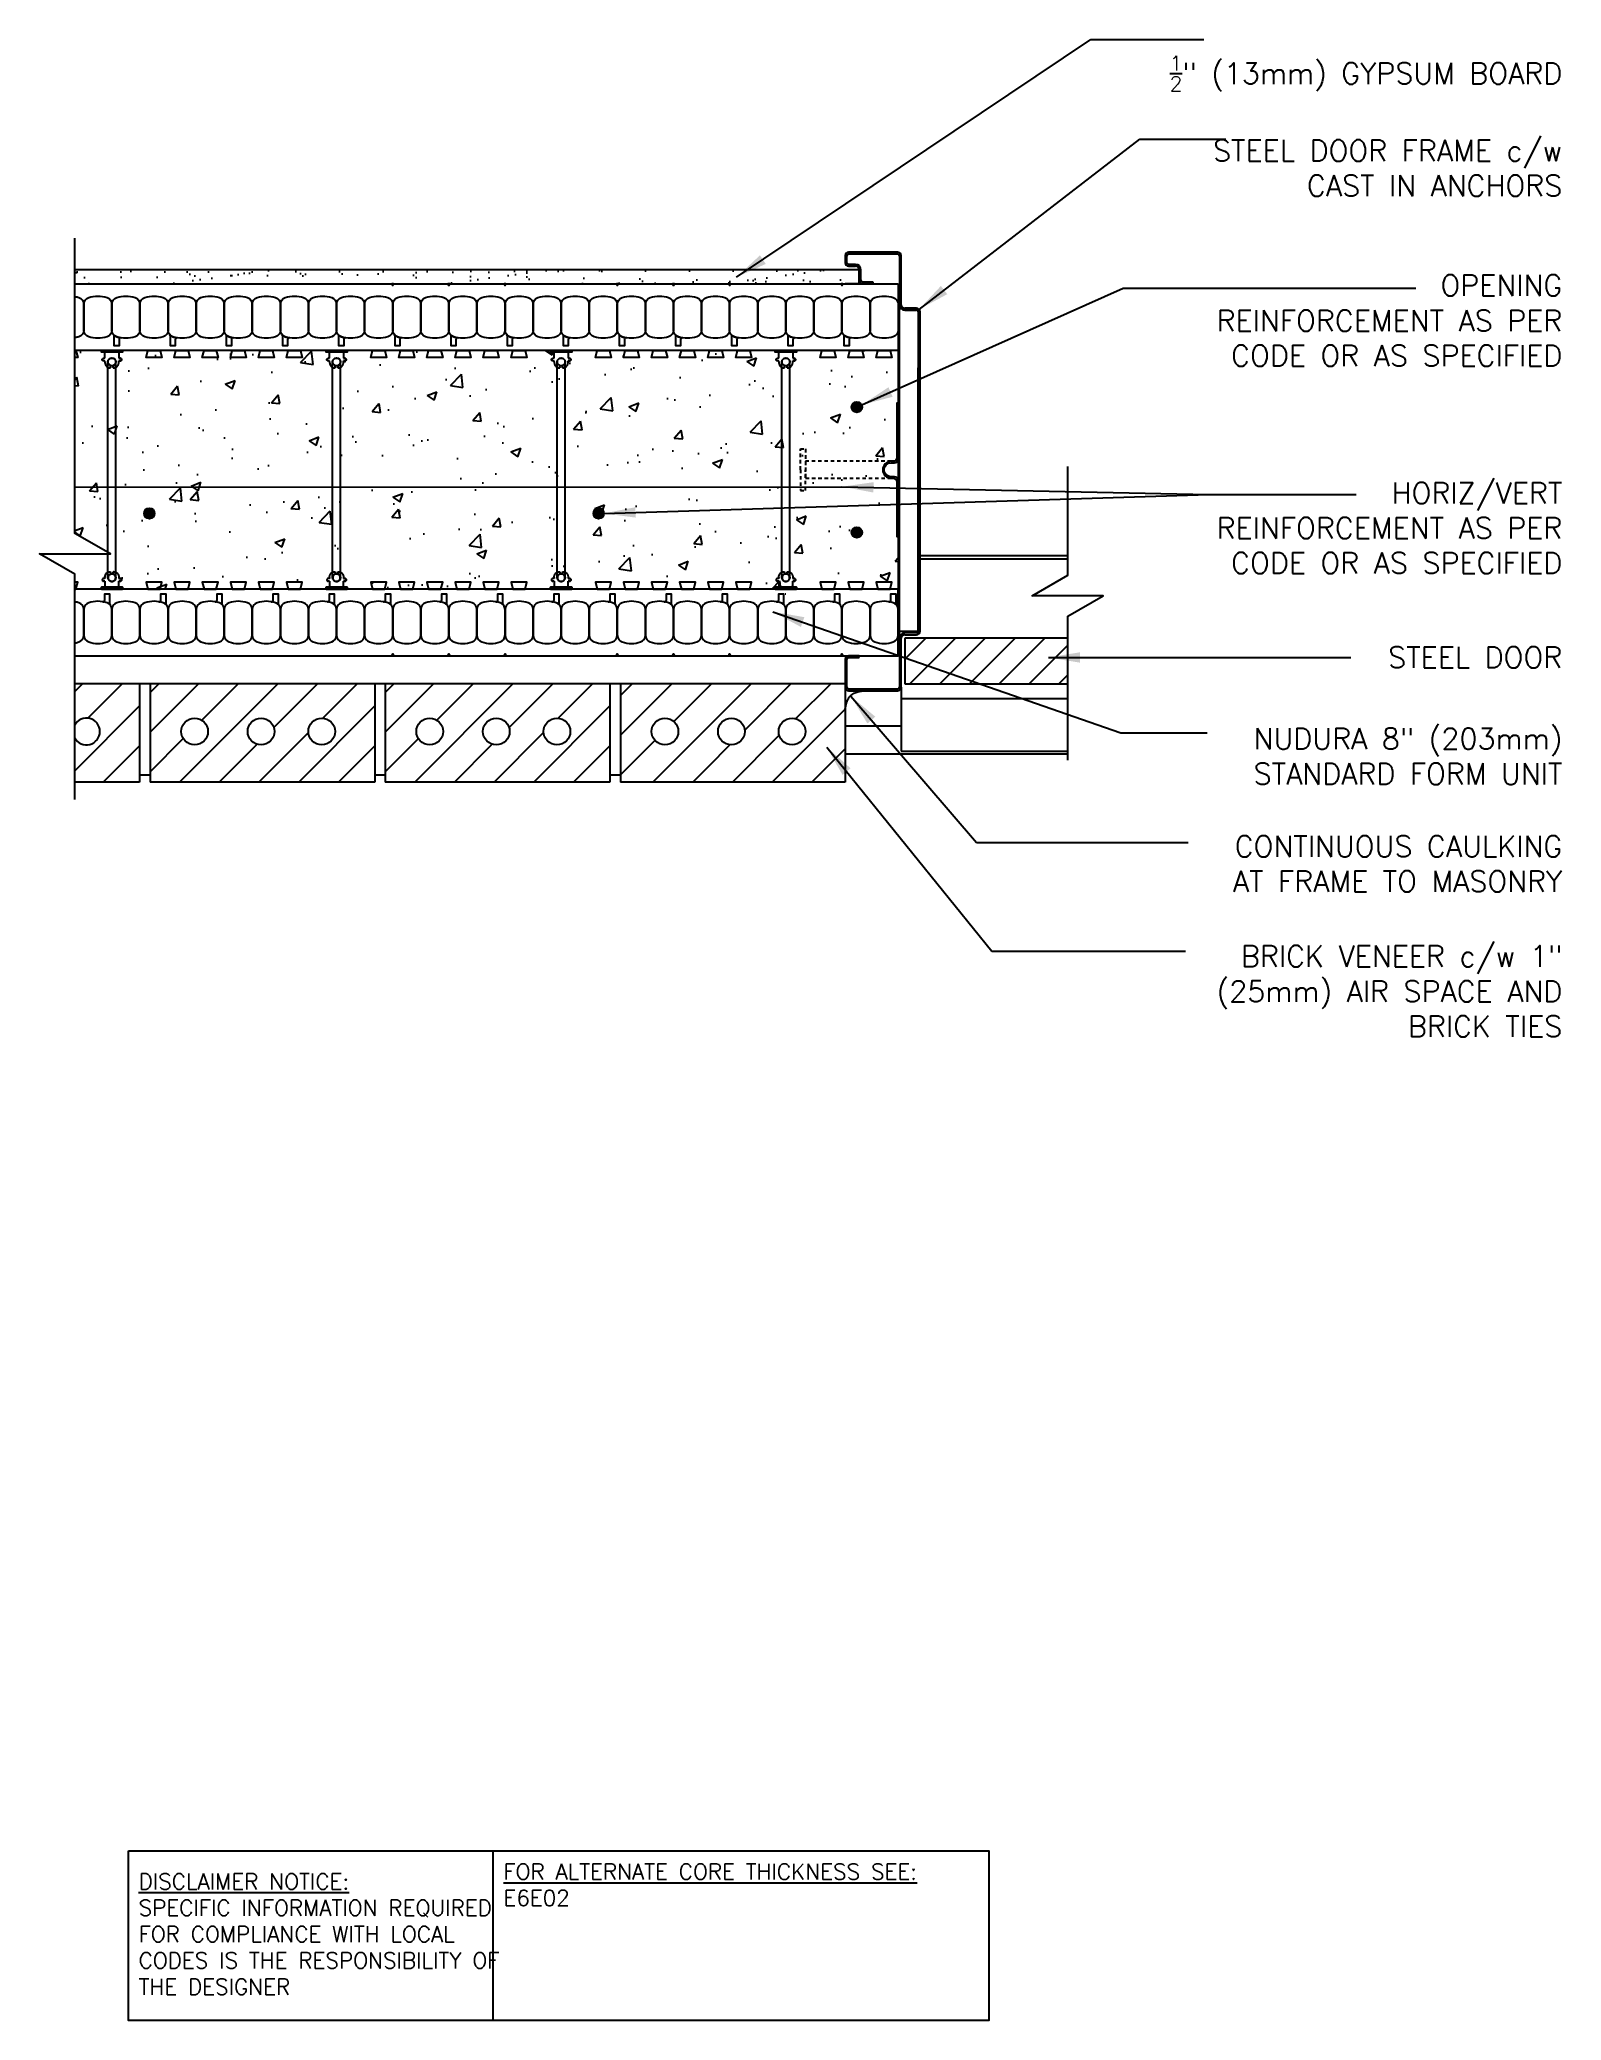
# Model space of a CAD drawing. Header units: inches. Extents: x 3155.9 to 3210.1, y 428 to 498.5.
import ezdxf

# ---------------------------------------------------------------- set-up
doc = ezdxf.new("R2010")
doc.units = ezdxf.units.IN
doc.header["$LTSCALE"] = 0.5
doc.header["$MEASUREMENT"] = 0
doc.linetypes.add('HIDDEN', pattern=[0.375, 0.25, -0.125])
doc.layers.get('0').update_dxf_attribs({"linetype": 'CONTINUOUS'})
for name, color, linetype in [('HATCH', 12, 'CONTINUOUS'), ('LINE18', 9, 'CONTINUOUS'), ('line25', 2, 'CONTINUOUS'), ('LINE50', 5, 'CONTINUOUS'), ('LINE65', 3, 'CONTINUOUS'), ('LINE9', 9, 'CONTINUOUS'), ('TEXT', 4, 'CONTINUOUS')]:
    doc.layers.add(name, color=color, linetype=linetype)
doc.styles.add('DIM', font='romans.shx', dxfattribs={"width": 0.7})
doc.styles.add('ROMANS', font='romans')
doc.styles.get("Standard").update_dxf_attribs({"font": 'romans.shx'})
doc.dimstyles.new('ext_12', dxfattribs={"dimscale": 12, "dimtxt": 0.09375, "dimasz": 0.09375, "dimexe": 0.09375, "dimexo": 0.0625, "dimgap": 0.0625, "dimtad": 1, "dimdec": 1, "dimzin": 3, "dimdsep": 46, "dimlunit": 4, "dimtxsty": 'DIM', "dimcen": 0.09, "dimdle": 0.09375, "dimclrt": 4, "dimadec": 0, "dimazin": 0, "dimtfac": 1, "dimtdec": 1, "dimtmove": 2, "dimatfit": 3, "dimfxl": 0, "dimfrac": 2, "dimtolj": 1, "dimtzin": 0, "dimarcsym": 0})

# ---------------------------------------------------------------- blocks, each defined once
blk = doc.blocks.new('Connector')
blk.add_point((0.271, 0))
at = {"layer": 'LINE9'}
for p, q in [((0, 0.375), (0, -0.375)), ((0.062, -0.375), (0.062, 0.375)), ((0.281, 0.25), (0.062, 0.25))]:
    blk.add_line(p, q, dxfattribs=at)
for points, weights in [([(0.007, 0.375), (0.004, 0.375), (0, 0.375)], [1, 0.972587069138, 0.950305488115]), ([(0.327, 0.343), (0.308, 0.343), (0.281, 0.317), (0.281, 0.297)], [1, 0.85355339, 0.85355339, 1]), ([(0.328, 0.343), (0.327, 0.343), (0.327, 0.343)], [1, 0.70710678, 1]), ([(0.375, 0.297), (0.375, 0.317), (0.348, 0.343), (0.329, 0.343)], [1, 0.85355339, 0.85355339, 1]), ([(0.406, 0.25), (0.546, 0.25), (0.619, 0.131)], [0.958404415409, 0.794674173519, 0.864651571113]), ([(0.619, 0.052), (0.612, 0.049), (0.604, 0.049)], [0.83615024178, 0.892081430621, 1]), ([(0, -0.375), (0.004, -0.375), (0.007, -0.375)], [0.950305488115, 0.972587069138, 1]), ([(0.281, -0.297), (0.281, -0.317), (0.308, -0.343), (0.327, -0.343)], [1, 0.85355339, 0.85355339, 1]), ([(0.327, -0.343), (0.281, -0.343), (0.281, -0.297)], [1, 0.70710678, 1]), ([(0.329, -0.343), (0.348, -0.343), (0.375, -0.317), (0.375, -0.297)], [1, 0.85355339, 0.85355339, 1]), ([(0.375, -0.297), (0.375, -0.343), (0.329, -0.343)], [1, 0.70710678, 1]), ([(0.619, -0.131), (0.546, -0.25), (0.406, -0.25)], [0.864651574428, 0.794674169686, 0.958404415195]), ([(0.604, -0.049), (0.612, -0.049), (0.619, -0.052)], [1, 0.89208144177, 0.836150253337])]:
    blk.add_rational_spline(points, weights, degree=2, dxfattribs=at)
for points, degree in [([(0, 0.375), (0.002, 0.375), (0.005, 0.375), (0.007, 0.375)], 3), ([(0.007, 0.375), (0.021, 0.375), (0.051, 0.375), (0.062, 0.375), (0.062, 0.375)], 3), ([(0.281, 0.25), (0.281, 0.297)], 1), ([(0.327, 0.343), (0.327, 0.343), (0.328, 0.343), (0.328, 0.343)], 3), ([(0.328, 0.343), (0.329, 0.343), (0.329, 0.343), (0.329, 0.343)], 3), ([(0.375, 0.25), (0.375, 0.297)], 1), ([(0.406, 0.25), (0.375, 0.25)], 1), ([(0.406, 0.25), (0.406, 0.25)], 1), ([(0.406, 0.25), (0.406, 0.25)], 1), ([(0.406, 0.25), (0.406, 0.25)], 1), ([(0.406, 0.25), (0.406, 0.25)], 1), ([(0.406, 0.25), (0.406, 0.25)], 1), ([(0.406, 0.25), (0.406, 0.25)], 1), ([(0.406, 0.25), (0.406, 0.25)], 1), ([(0.406, 0.25), (0.406, 0.25)], 1), ([(0.406, 0.25), (0.406, 0.25)], 1), ([(0.406, 0.25), (0.406, 0.25)], 1), ([(0.406, 0.25), (0.406, 0.25)], 1), ([(0.406, 0.25), (0.406, 0.25)], 1), ([(0.406, 0.25), (0.406, 0.25)], 1), ([(0.406, 0.25), (0.406, 0.25)], 1), ([(0.406, 0.25), (0.406, 0.25)], 1), ([(0.406, 0.25), (0.406, 0.25)], 1), ([(0.406, 0.25), (0.406, 0.25)], 1), ([(0.406, 0.25), (0.406, 0.25)], 1), ([(0.406, 0.25), (0.406, 0.25)], 1), ([(0.406, 0.25), (0.406, 0.25)], 1), ([(0.406, 0.25), (0.406, 0.25)], 1), ([(0.406, 0.25), (0.406, 0.25)], 1), ([(0.406, 0.25), (0.406, 0.25)], 1), ([(0.406, 0.25), (0.406, 0.25)], 1), ([(0.604, 0.049), (0.532, 0.049)], 1), ([(0.532, 0.049), (0.532, 0.049)], 1), ([(0.532, 0.049), (0.532, 0.049)], 1), ([(0.532, 0.049), (0.532, 0.049)], 1), ([(0.532, 0.049), (0.532, 0.049)], 1), ([(0.532, 0.049), (0.532, 0.049)], 1), ([(0.532, 0.049), (0.532, 0.049)], 1), ([(0.532, 0.049), (0.532, 0.049)], 1), ([(0.532, 0.049), (0.532, 0.049)], 1), ([(0.532, 0.049), (0.532, 0.049)], 1), ([(0.532, 0.049), (0.532, 0.049)], 1), ([(0.604, 0.049), (0.609, 0.049), (0.614, 0.05), (0.619, 0.052)], 3), ([(0.604, 0.049), (0.604, 0.049)], 1), ([(0.604, 0.049), (0.604, 0.049)], 1), ([(0.604, 0.049), (0.604, 0.049)], 1), ([(0.604, 0.049), (0.604, 0.049)], 1), ([(0.619, 0.131), (0.619, 0.052)], 1), ([(0.619, 0.131), (0.619, 0.131)], 1), ([(0.619, 0.131), (0.619, 0.131)], 1), ([(0.619, 0.131), (0.619, 0.131)], 1), ([(0.619, 0.131), (0.619, 0.131)], 1), ([(0.007, -0.375), (0.005, -0.375), (0.002, -0.375), (0, -0.375)], 3), ([(0.062, -0.375), (0.062, -0.375), (0.051, -0.375), (0.021, -0.375), (0.007, -0.375)], 3), ([(0.062, -0.25), (0.281, -0.25)], 1), ([(0.281, -0.297), (0.281, -0.25)], 1), ([(0.281, -0.25), (0.281, -0.297)], 1), ([(0.328, -0.343), (0.328, -0.343), (0.327, -0.343), (0.327, -0.343)], 3), ([(0.329, -0.343), (0.329, -0.343), (0.329, -0.343), (0.328, -0.343)], 3), ([(0.375, -0.25), (0.375, -0.297)], 1), ([(0.375, -0.297), (0.375, -0.25)], 1), ([(0.406, -0.25), (0.375, -0.25)], 1), ([(0.406, -0.25), (0.406, -0.25)], 1), ([(0.406, -0.25), (0.406, -0.25)], 1), ([(0.406, -0.25), (0.406, -0.25)], 1), ([(0.406, -0.25), (0.406, -0.25)], 1), ([(0.406, -0.25), (0.406, -0.25)], 1), ([(0.406, -0.25), (0.406, -0.25)], 1), ([(0.406, -0.25), (0.406, -0.25)], 1), ([(0.406, -0.25), (0.406, -0.25)], 1), ([(0.406, -0.25), (0.406, -0.25)], 1), ([(0.406, -0.25), (0.406, -0.25)], 1), ([(0.406, -0.25), (0.406, -0.25)], 1), ([(0.532, -0.049), (0.604, -0.049)], 1), ([(0.604, -0.049), (0.58, -0.049), (0.556, -0.049), (0.532, -0.049)], 3), ([(0.532, -0.049), (0.532, -0.049)], 1), ([(0.532, -0.049), (0.532, -0.049)], 1), ([(0.532, -0.049), (0.532, -0.049)], 1), ([(0.532, -0.049), (0.532, -0.049)], 1), ([(0.619, -0.052), (0.614, -0.05), (0.609, -0.049), (0.604, -0.049)], 3), ([(0.604, -0.049), (0.604, -0.049)], 1), ([(0.604, -0.049), (0.604, -0.049)], 1), ([(0.604, -0.049), (0.604, -0.049)], 1), ([(0.604, -0.049), (0.604, -0.049)], 1), ([(0.604, -0.049), (0.604, -0.049)], 1), ([(0.604, -0.049), (0.604, -0.049)], 1), ([(0.604, -0.049), (0.604, -0.049)], 1), ([(0.604, -0.049), (0.604, -0.049)], 1), ([(0.619, -0.052), (0.619, -0.131)], 1), ([(0.619, -0.131), (0.619, -0.131)], 1), ([(0.619, -0.131), (0.619, -0.131)], 1), ([(0.619, -0.131), (0.619, -0.131)], 1), ([(0.619, -0.131), (0.619, -0.131)], 1)]:
    blk.add_open_spline(points, degree=degree, dxfattribs=at)
for points, weights, knots in [([(0.062, 0.375), (0.062, 0.375), (0.046, 0.375), (0.03, 0.375), (0.007, 0.375)], [0.868718858569, 0.861102746415, 1, 0.861102734288, 0.868718859898], [0, 0, 0, 0.5, 0.5, 1, 1, 1]), ([(0.532, 0.049), (0.472, 0.203), (0.333, 0.113), (0.157, 0), (0.333, -0.113), (0.472, -0.203), (0.532, -0.049)], [0.899508922286, 0.599718215298, 1, 0.54226024, 1, 0.599718224335, 0.899508908749], [0, 0, 0, 0.318112, 0.318112, 0.681888, 0.681888, 1, 1, 1]), ([(0.007, -0.375), (0.03, -0.375), (0.046, -0.375), (0.062, -0.375), (0.062, -0.375)], [0.868718859319, 0.861102739573, 1, 0.861102742958, 0.868718858948], [0, 0, 0, 0.5, 0.5, 1, 1, 1])]:
    blk.add_rational_spline(points, weights, degree=2, knots=knots, dxfattribs=at)

msp = doc.modelspace()

# ---------------------------------------------------------------- hatches: boundary and pattern name
at = {"layer": 'HATCH'}
h = msp.add_hatch(dxfattribs=at)
h.set_pattern_fill('AR-SAND', color=256, scale=0.5, style=0)
h.set_pattern_definition([(37.5, (280.3536, 30.39024), (-0.03149668, 0.96341188), [0, -0.76, 0, -0.85, 0, -0.8125]), (7.5, (280.3536, 30.3902), (0.88488835, 1.41107303), [0, -0.41, 0, -0.685, 0, -0.2625]), (327.5, (279.7386, 30.39024), (1.55707093, 0.00282953), [0, -0.25, 0, -0.9, 0, -1.175]), (317.5, (279.7386, 30.3902), (1.5030633, 0.4388378), [0, -0.125, 0, -0.59, 0, -0.675])])
h.paths.add_polyline_path([(3173.832, 490.327), (3168.147, 490.327), (3168.147, 489.827), (3173.832, 489.827)])
h.paths.add_polyline_path([(3184.543, 490.327), (3173.832, 490.327), (3173.832, 489.827), (3184.543, 489.827)])
h.paths.add_polyline_path([(3157.109, 490.327), (3157.109, 489.827), (3168.147, 489.827), (3168.147, 490.327)])
h = msp.add_hatch(dxfattribs=at)
h.set_pattern_fill('AR-CONC', color=256, scale=0.5, style=0)
h.set_pattern_definition([(50, (44.0692, -25.905), (3.586301, -0.3137607), [0.375, -4.125]), (355, (44.0692, -25.905), (-0.6937567, 3.7609607), [0.3, -3.3]), (100.4514, (44.368, -25.931), (2.892547, 3.4471977), [0.318701, -3.5057106]), (46.1842, (44.0692, -24.905), (5.336205, -0.827595), [0.5625, -6.1875]), (96.6356, (44.514, -24.974), (4.6733135, 4.870589), [0.478051, -5.258565]), (351.1842, (44.069, -24.905), (4.67331, 4.870593), [0.45, -4.95]), (21, (44.5692, -25.155), (2.9845353, -2.0130945), [0.375, -4.125]), (326, (44.5692, -25.155), (1.2165767, 3.6257502), [0.3, -3.3]), (71.4514, (44.818, -25.3227), (4.201113, 1.6126525), [0.318701, -3.5057106]), (37.5, (44.0692, -25.905), (0.0607993, 1.66446927), [0, -3.26, 0, -3.35, 0, -3.3125]), (7.5, (44.0692, -25.905), (1.3153477, 1.9720586), [0, -1.91, 0, -3.185, 0, -1.2625]), (327.5, (42.9542, -25.905), (2.6691122, -0.11277436), [0, -1.25, 0, -3.9, 0, -5.175]), (317.5, (42.4542, -25.905), (2.9159308, 0.5005249), [0, -1.625, 0, -2.59, 0, -3.675])])
h.paths.add_polyline_path([(3186.431, 487.452), (3157.118, 487.452), (3157.118, 478.952), (3186.431, 478.952)])
at = {"layer": 'LINE65'}
for points in [[(3184.777, 485.434, 1), (3185.152, 485.434, 1)], [(3159.953, 481.647, 1), (3159.578, 481.647, 1)], [(3175.953, 481.647, 1), (3175.578, 481.647, 1)], [(3185.152, 480.969, 1), (3184.777, 480.969, 1)]]:
    msp.add_hatch(color=256, dxfattribs=at).paths.add_polyline_path(points)

# ---------------------------------------------------------------- linework, layer by layer
at = {"layer": 'HATCH'}
for p, q in [((3187.212, 480.152), (3192.47, 480.152)), ((3187.212, 480.027), (3192.47, 480.027)), ((3186.668, 476.455), (3187.415, 477.202)), ((3186.851, 475.577), (3188.476, 477.202)), ((3187.911, 475.577), (3189.536, 477.202)), ((3188.972, 475.577), (3190.597, 477.202)), ((3190.033, 475.577), (3191.658, 477.202)), ((3191.093, 475.577), (3192.47, 476.953)), ((3157.109, 475.306), (3157.379, 475.577)), ((3157.57, 474.353), (3158.794, 475.577)), ((3159.793, 475.272), (3160.098, 475.577)), ((3159.793, 473.858), (3161.512, 475.577)), ((3160.84, 472.077), (3164.34, 475.577)), ((3161.63, 474.281), (3162.926, 475.577)), ((3164.199, 474.021), (3165.754, 475.577)), ((3165.945, 474.353), (3167.169, 475.577)), ((3168.168, 475.272), (3168.473, 475.577)), ((3168.168, 473.858), (3169.887, 475.577)), ((3169.215, 472.077), (3172.715, 475.577)), ((3170.005, 474.281), (3171.301, 475.577)), ((3172.574, 474.021), (3174.129, 475.577)), ((3174.32, 474.353), (3175.544, 475.577)), ((3176.543, 475.162), (3176.958, 475.577)), ((3176.543, 473.748), (3178.372, 475.577)), ((3178.443, 474.233), (3179.786, 475.577)), ((3179.943, 474.319), (3181.201, 475.577)), ((3180.968, 473.93), (3182.615, 475.577)), ((3182.788, 474.336), (3184.029, 475.577)), ((3192.154, 475.577), (3192.47, 475.892)), ((3186.543, 475.452), (3186.543, 473.177)), ((3186.543, 475.052), (3192.47, 475.052)), ((3157.109, 472.478), (3159.418, 474.787)), ((3165.083, 472.077), (3167.793, 474.787)), ((3173.458, 472.077), (3176.168, 474.787)), ((3177.701, 472.077), (3179.943, 474.319)), ((3181.943, 472.077), (3184.543, 474.677)), ((3159.793, 472.444), (3160.972, 473.623)), ((3163.669, 472.077), (3165.429, 473.837)), ((3168.168, 472.444), (3169.347, 473.623)), ((3172.044, 472.077), (3173.804, 473.837)), ((3176.543, 472.333), (3177.77, 473.56)), ((3180.529, 472.077), (3182.197, 473.744)), ((3184.543, 474.077), (3186.543, 474.077)), ((3158.122, 472.077), (3159.418, 473.373)), ((3162.254, 472.077), (3163.601, 473.423)), ((3166.497, 472.077), (3167.793, 473.373)), ((3170.629, 472.077), (3171.976, 473.423)), ((3174.872, 472.077), (3176.168, 473.373)), ((3179.674, 472.635), (3180.443, 473.404)), ((3183.357, 472.077), (3184.543, 473.262)), ((3184.543, 473.077), (3192.47, 473.077)), ((3186.543, 473.177), (3192.47, 473.177)), ((3179.115, 472.077), (3179.674, 472.635))]:
    msp.add_line(p, q, dxfattribs=at)
msp.add_spline([(3184.543, 474.677), (3184.69, 475.095), (3184.928, 475.271), (3185.187, 475.327)], degree=3, dxfattribs=at)
at = {"layer": 'LINE18'}
for points in [[(3157.109, 471.452), (3157.109, 479.479), (3155.857, 480.202), (3158.379, 480.202), (3157.109, 480.935), (3157.109, 491.456)], [(3192.479, 472.859), (3192.479, 477.988), (3193.731, 478.711), (3191.209, 478.711), (3192.479, 479.445), (3192.479, 483.322)]]:
    msp.add_lwpolyline(points, dxfattribs=at)
at = {"layer": 'line25'}
for p, q in [((3186.431, 487.452), (3157.118, 487.452)), ((3186.431, 478.952), (3157.118, 478.952)), ((3182.41, 478.783), (3182.431, 478.783)), ((3192.47, 477.202), (3186.668, 477.202)), ((3186.668, 477.202), (3186.668, 475.577)), ((3159.418, 475.577), (3159.418, 472.077)), ((3159.793, 475.577), (3159.793, 472.077)), ((3159.793, 475.577), (3159.793, 472.077)), ((3167.793, 475.577), (3167.793, 472.077)), ((3168.168, 475.577), (3168.168, 472.077)), ((3168.168, 475.577), (3168.168, 472.077)), ((3176.168, 475.577), (3176.168, 472.077)), ((3176.543, 475.577), (3176.543, 472.077)), ((3176.543, 475.577), (3176.543, 472.077)), ((3184.543, 475.577), (3184.543, 472.077)), ((3186.668, 475.577), (3192.47, 475.577)), ((3159.418, 472.077), (3157.109, 472.077)), ((3159.793, 472.327), (3159.418, 472.327)), ((3167.793, 472.077), (3159.793, 472.077)), ((3168.168, 472.327), (3167.793, 472.327)), ((3176.168, 472.077), (3168.168, 472.077)), ((3176.543, 472.327), (3176.168, 472.327)), ((3184.543, 472.077), (3176.543, 472.077))]:
    msp.add_line(p, q, dxfattribs=at)
for points in [[(3157.118, 487.452), (3157.15, 487.452), (3157.212, 487.202), (3157.118, 487.202)], [(3157.118, 478.952), (3157.15, 478.952), (3157.212, 479.202), (3157.118, 479.202)]]:
    msp.add_lwpolyline(points, dxfattribs=at)
for points in [[(3160.15, 487.452), (3160.212, 487.202), (3159.65, 487.202), (3159.712, 487.452)], [(3161.15, 487.452), (3161.212, 487.202), (3160.65, 487.202), (3160.712, 487.452)], [(3162.15, 487.452), (3162.212, 487.202), (3161.65, 487.202), (3161.712, 487.452)], [(3163.15, 487.452), (3163.212, 487.202), (3162.65, 487.202), (3162.712, 487.452)], [(3164.15, 487.452), (3164.212, 487.202), (3163.65, 487.202), (3163.712, 487.452)], [(3165.15, 487.452), (3165.212, 487.202), (3164.65, 487.202), (3164.712, 487.452)], [(3168.15, 487.452), (3168.212, 487.202), (3167.65, 487.202), (3167.712, 487.452)], [(3169.15, 487.452), (3169.212, 487.202), (3168.65, 487.202), (3168.712, 487.452)], [(3170.15, 487.452), (3170.212, 487.202), (3169.65, 487.202), (3169.712, 487.452)], [(3171.15, 487.452), (3171.212, 487.202), (3170.65, 487.202), (3170.712, 487.452)], [(3172.15, 487.452), (3172.212, 487.202), (3171.65, 487.202), (3171.712, 487.452)], [(3173.15, 487.452), (3173.212, 487.202), (3172.65, 487.202), (3172.712, 487.452)], [(3176.15, 487.452), (3176.212, 487.202), (3175.65, 487.202), (3175.712, 487.452)], [(3177.15, 487.452), (3177.212, 487.202), (3176.65, 487.202), (3176.712, 487.452)], [(3178.15, 487.452), (3178.212, 487.202), (3177.65, 487.202), (3177.712, 487.452)], [(3179.15, 487.452), (3179.212, 487.202), (3178.65, 487.202), (3178.712, 487.452)], [(3180.15, 487.452), (3180.212, 487.202), (3179.65, 487.202), (3179.712, 487.452)], [(3181.15, 487.452), (3181.212, 487.202), (3180.65, 487.202), (3180.712, 487.452)], [(3184.15, 487.452), (3184.212, 487.202), (3183.65, 487.202), (3183.712, 487.452)], [(3185.15, 487.452), (3185.212, 487.202), (3184.65, 487.202), (3184.712, 487.452)], [(3186.15, 487.452), (3186.212, 487.202), (3185.65, 487.202), (3185.712, 487.452)], [(3160.15, 478.952), (3160.212, 479.202), (3159.65, 479.202), (3159.712, 478.952)], [(3161.15, 478.952), (3161.212, 479.202), (3160.65, 479.202), (3160.712, 478.952)], [(3162.15, 478.952), (3162.212, 479.202), (3161.65, 479.202), (3161.712, 478.952)], [(3163.15, 478.952), (3163.212, 479.202), (3162.65, 479.202), (3162.712, 478.952)], [(3164.15, 478.952), (3164.212, 479.202), (3163.65, 479.202), (3163.712, 478.952)], [(3165.15, 478.952), (3165.212, 479.202), (3164.65, 479.202), (3164.712, 478.952)], [(3168.15, 478.952), (3168.212, 479.202), (3167.65, 479.202), (3167.712, 478.952)], [(3169.15, 478.952), (3169.212, 479.202), (3168.65, 479.202), (3168.712, 478.952)], [(3170.15, 478.952), (3170.212, 479.202), (3169.65, 479.202), (3169.712, 478.952)], [(3171.15, 478.952), (3171.212, 479.202), (3170.65, 479.202), (3170.712, 478.952)], [(3172.15, 478.952), (3172.212, 479.202), (3171.65, 479.202), (3171.712, 478.952)], [(3173.15, 478.952), (3173.212, 479.202), (3172.65, 479.202), (3172.712, 478.952)], [(3176.15, 478.952), (3176.212, 479.202), (3175.65, 479.202), (3175.712, 478.952)], [(3177.15, 478.952), (3177.212, 479.202), (3176.65, 479.202), (3176.712, 478.952)], [(3178.15, 478.952), (3178.212, 479.202), (3177.65, 479.202), (3177.712, 478.952)], [(3179.15, 478.952), (3179.212, 479.202), (3178.65, 479.202), (3178.712, 478.952)], [(3180.15, 478.952), (3180.212, 479.202), (3179.65, 479.202), (3179.712, 478.952)], [(3181.15, 478.952), (3181.212, 479.202), (3180.65, 479.202), (3180.712, 478.952)], [(3184.15, 478.952), (3184.212, 479.202), (3183.65, 479.202), (3183.712, 478.952)], [(3185.15, 478.952), (3185.212, 479.202), (3184.65, 479.202), (3184.712, 478.952)], [(3186.15, 478.952), (3186.212, 479.202), (3185.65, 479.202), (3185.712, 478.952)]]:
    msp.add_lwpolyline(points, close=True, dxfattribs=at)
at = {"layer": 'line25', "flags": 128}
msp.add_lwpolyline([(3184.543, 475.577), (3157.109, 475.577)], dxfattribs=at)
at = {"layer": 'line25'}
for centre in [(3161.375, 473.878), (3163.744, 473.878), (3165.904, 473.878), (3169.75, 473.878), (3172.119, 473.878), (3174.279, 473.878), (3178.125, 473.878), (3180.494, 473.878), (3182.654, 473.878)]:
    msp.add_circle(centre, 0.477, dxfattribs=at)
msp.add_arc((3157.529, 473.878), 0.477, 208.22752, 151.77248, dxfattribs=at)
at = {"layer": 'LINE50'}
for p, q in [((3157.118, 489.827), (3186.431, 489.827)), ((3186.431, 489.827), (3186.431, 487.452)), ((3186.431, 478.952), (3186.431, 476.577)), ((3186.431, 476.577), (3186.431, 478.952)), ((3157.118, 476.577), (3186.431, 476.577))]:
    msp.add_line(p, q, dxfattribs=at)
at = {"layer": 'LINE65', "flags": 128}
msp.add_lwpolyline([(3157.109, 482.58), (3184.431, 482.599)], dxfattribs=at)
at = {"layer": 'LINE65'}
for centre in [(3184.964, 485.434), (3159.765, 481.647), (3175.765, 481.647), (3184.964, 480.969)]:
    msp.add_circle(centre, 0.188, dxfattribs=at)
at = {"layer": 'LINE9'}
for p, q in [((3184.543, 490.827), (3184.543, 490.577)), ((3184.606, 490.577), (3184.606, 490.827)), ((3186.418, 490.952), (3184.668, 490.952)), ((3184.668, 490.889), (3186.418, 490.889)), ((3184.918, 490.514), (3184.668, 490.514)), ((3184.668, 490.452), (3184.918, 490.452)), ((3186.481, 490.827), (3186.481, 489.077)), ((3186.543, 489.077), (3186.543, 490.827)), ((3185.043, 489.827), (3184.543, 489.827)), ((3185.043, 490.327), (3185.043, 489.952)), ((3185.106, 489.952), (3185.106, 490.327)), ((3185.543, 489.889), (3185.168, 489.889)), ((3185.168, 489.827), (3185.543, 489.827)), ((3185.543, 489.827), (3185.543, 489.889)), ((3186.481, 489.575), (3186.431, 489.575)), ((3186.431, 489.575), (3186.431, 476.705)), ((3186.481, 476.705), (3186.481, 489.077)), ((3186.481, 488.95), (3187.15, 488.95)), ((3187.087, 488.952), (3186.668, 488.952)), ((3186.668, 488.889), (3187.087, 488.889)), ((3187.15, 488.827), (3187.15, 482.108)), ((3187.212, 482.108), (3187.212, 488.827)), ((3158.29, 482.467), (3158.29, 487.046)), ((3158.571, 482.467), (3158.571, 487.046)), ((3166.29, 482.467), (3166.29, 487.046)), ((3166.571, 482.467), (3166.571, 487.046)), ((3174.29, 479.358), (3174.29, 487.046)), ((3174.571, 479.358), (3174.571, 487.046)), ((3182.29, 479.358), (3182.29, 487.046)), ((3182.571, 479.358), (3182.571, 487.046)), ((3187.15, 477.453), (3187.15, 486.827)), ((3158.29, 482.293), (3158.29, 482.467)), ((3158.29, 480.253), (3158.29, 482.293)), ((3158.571, 479.358), (3158.571, 482.467)), ((3166.29, 479.358), (3166.29, 482.467)), ((3166.571, 479.358), (3166.571, 482.467)), ((3187.15, 482.108), (3187.15, 477.452)), ((3187.212, 477.452), (3187.212, 482.108)), ((3158.29, 479.358), (3158.29, 480.202)), ((3186.481, 477.453), (3187.15, 477.453)), ((3186.481, 477.202), (3186.481, 475.452)), ((3186.543, 475.452), (3186.543, 477.202)), ((3187.087, 477.389), (3186.668, 477.389)), ((3186.668, 477.327), (3187.087, 477.327)), ((3184.543, 476.452), (3184.543, 475.452)), ((3184.606, 475.452), (3184.606, 476.452)), ((3185.043, 476.577), (3184.668, 476.577)), ((3184.668, 476.514), (3185.043, 476.514)), ((3185.043, 476.514), (3185.043, 476.577)), ((3186.431, 476.705), (3186.481, 476.705)), ((3186.418, 475.389), (3184.668, 475.389)), ((3184.668, 475.327), (3186.418, 475.327))]:
    msp.add_line(p, q, dxfattribs=at)
at = {"layer": 'LINE9', "flags": 128}
msp.add_lwpolyline([(3185.043, 489.827), (3185.043, 490.327), (3157.109, 490.327)], dxfattribs=at)
at = {"layer": 'LINE9'}
for points in [[(3168.399, 489.827), (3168.431, 489.762), (3168.462, 489.827)], [(3170.399, 489.827), (3170.431, 489.762), (3170.462, 489.827)], [(3172.399, 489.827), (3172.431, 489.762), (3172.462, 489.827)], [(3176.399, 489.827), (3176.431, 489.762), (3176.462, 489.827)], [(3178.399, 489.827), (3178.431, 489.762), (3178.462, 489.827)], [(3180.399, 489.827), (3180.431, 489.762), (3180.462, 489.827)], [(3184.399, 489.827), (3184.431, 489.762), (3184.462, 489.827)], [(3168.399, 476.577), (3168.431, 476.641), (3168.462, 476.577)], [(3170.399, 476.577), (3170.431, 476.641), (3170.462, 476.577)], [(3172.399, 476.577), (3172.431, 476.641), (3172.462, 476.577)], [(3176.399, 476.577), (3176.431, 476.641), (3176.462, 476.577)], [(3178.399, 476.577), (3178.431, 476.641), (3178.462, 476.577)], [(3180.399, 476.577), (3180.431, 476.641), (3180.462, 476.577)], [(3184.399, 476.577), (3184.431, 476.641), (3184.462, 476.577)]]:
    msp.add_lwpolyline(points, close=True, dxfattribs=at)
for points in [[(3157.118, 489.372, -0.03389), (3157.258, 489.338, -0.325305), (3157.431, 489.1), (3157.431, 488.179, -0.325305), (3157.258, 487.941, -0.03389), (3157.118, 487.906)], [(3157.118, 477.031, 0.03389), (3157.258, 477.066, 0.325305), (3157.431, 477.304), (3157.431, 478.225, 0.325305), (3157.258, 478.463, 0.03389), (3157.118, 478.497, 0.03389)]]:
    msp.add_lwpolyline(points, format="xyb", dxfattribs=at)
for points in [[(3158.258, 487.941, -0.157671), (3157.604, 487.941, -0.325305), (3157.431, 488.179), (3157.431, 489.1, -0.325305), (3157.604, 489.338, -0.157671), (3158.258, 489.338, -0.325305), (3158.431, 489.1), (3158.431, 488.179, -0.325305)], [(3159.258, 487.941, -0.157671), (3158.604, 487.941, -0.325305), (3158.431, 488.179), (3158.431, 489.1, -0.325305), (3158.604, 489.338, -0.157671), (3159.258, 489.338, -0.325305), (3159.431, 489.1), (3159.431, 488.179, -0.325305)], [(3160.258, 487.941, -0.157671), (3159.604, 487.941, -0.325305), (3159.431, 488.179), (3159.431, 489.1, -0.325305), (3159.604, 489.338, -0.157671), (3160.258, 489.338, -0.325305), (3160.431, 489.1), (3160.431, 488.179, -0.325305)], [(3161.258, 487.941, -0.157671), (3160.604, 487.941, -0.325305), (3160.431, 488.179), (3160.431, 489.1, -0.325305), (3160.604, 489.338, -0.157671), (3161.258, 489.338, -0.325305), (3161.431, 489.1), (3161.431, 488.179, -0.325305)], [(3162.258, 487.941, -0.157671), (3161.604, 487.941, -0.325305), (3161.431, 488.179), (3161.431, 489.1, -0.325305), (3161.604, 489.338, -0.157671), (3162.258, 489.338, -0.325305), (3162.431, 489.1), (3162.431, 488.179, -0.325305)], [(3163.258, 487.941, -0.157671), (3162.604, 487.941, -0.325305), (3162.431, 488.179), (3162.431, 489.1, -0.325305), (3162.604, 489.338, -0.157671), (3163.258, 489.338, -0.325305), (3163.431, 489.1), (3163.431, 488.179, -0.325305)], [(3164.258, 487.941, -0.157671), (3163.604, 487.941, -0.325305), (3163.431, 488.179), (3163.431, 489.1, -0.325305), (3163.604, 489.338, -0.157671), (3164.258, 489.338, -0.325305), (3164.431, 489.1), (3164.431, 488.179, -0.325305)], [(3165.258, 487.941, -0.157671), (3164.604, 487.941, -0.325305), (3164.431, 488.179), (3164.431, 489.1, -0.325305), (3164.604, 489.338, -0.157671), (3165.258, 489.338, -0.325305), (3165.431, 489.1), (3165.431, 488.179, -0.325305)], [(3166.258, 487.941, -0.157671), (3165.604, 487.941, -0.325305), (3165.431, 488.179), (3165.431, 489.1, -0.325305), (3165.604, 489.338, -0.157671), (3166.258, 489.338, -0.325305), (3166.431, 489.1), (3166.431, 488.179, -0.325305)], [(3167.258, 487.941, -0.157671), (3166.604, 487.941, -0.325305), (3166.431, 488.179), (3166.431, 489.1, -0.325305), (3166.604, 489.338, -0.157671), (3167.258, 489.338, -0.325305), (3167.431, 489.1), (3167.431, 488.179, -0.325305)], [(3168.258, 487.941, -0.157671), (3167.604, 487.941, -0.325305), (3167.431, 488.179), (3167.431, 489.1, -0.325305), (3167.604, 489.338, -0.157671), (3168.258, 489.338, -0.325305), (3168.431, 489.1), (3168.431, 488.179, -0.325305)], [(3169.258, 487.941, -0.157671), (3168.604, 487.941, -0.325305), (3168.431, 488.179), (3168.431, 489.1, -0.325305), (3168.604, 489.338, -0.157671), (3169.258, 489.338, -0.325305), (3169.431, 489.1), (3169.431, 488.179, -0.325305)], [(3170.258, 487.941, -0.157671), (3169.604, 487.941, -0.325305), (3169.431, 488.179), (3169.431, 489.1, -0.325305), (3169.604, 489.338, -0.157671), (3170.258, 489.338, -0.325305), (3170.431, 489.1), (3170.431, 488.179, -0.325305)], [(3171.258, 487.941, -0.157671), (3170.604, 487.941, -0.325305), (3170.431, 488.179), (3170.431, 489.1, -0.325305), (3170.604, 489.338, -0.157671), (3171.258, 489.338, -0.325305), (3171.431, 489.1), (3171.431, 488.179, -0.325305)], [(3172.258, 487.941, -0.157671), (3171.604, 487.941, -0.325305), (3171.431, 488.179), (3171.431, 489.1, -0.325305), (3171.604, 489.338, -0.157671), (3172.258, 489.338, -0.325305), (3172.431, 489.1), (3172.431, 488.179, -0.325305)], [(3173.258, 487.941, -0.157671), (3172.604, 487.941, -0.325305), (3172.431, 488.179), (3172.431, 489.1, -0.325305), (3172.604, 489.338, -0.157671), (3173.258, 489.338, -0.325305), (3173.431, 489.1), (3173.431, 488.179, -0.325305)], [(3174.258, 487.941, -0.157671), (3173.604, 487.941, -0.325305), (3173.431, 488.179), (3173.431, 489.1, -0.325305), (3173.604, 489.338, -0.157671), (3174.258, 489.338, -0.325305), (3174.431, 489.1), (3174.431, 488.179, -0.325305)], [(3175.258, 487.941, -0.157671), (3174.604, 487.941, -0.325305), (3174.431, 488.179), (3174.431, 489.1, -0.325305), (3174.604, 489.338, -0.157671), (3175.258, 489.338, -0.325305), (3175.431, 489.1), (3175.431, 488.179, -0.325305)], [(3176.258, 487.941, -0.157671), (3175.604, 487.941, -0.325305), (3175.431, 488.179), (3175.431, 489.1, -0.325305), (3175.604, 489.338, -0.157671), (3176.258, 489.338, -0.325305), (3176.431, 489.1), (3176.431, 488.179, -0.325305)], [(3177.258, 487.941, -0.157671), (3176.604, 487.941, -0.325305), (3176.431, 488.179), (3176.431, 489.1, -0.325305), (3176.604, 489.338, -0.157671), (3177.258, 489.338, -0.325305), (3177.431, 489.1), (3177.431, 488.179, -0.325305)], [(3178.258, 487.941, -0.157671), (3177.604, 487.941, -0.325305), (3177.431, 488.179), (3177.431, 489.1, -0.325305), (3177.604, 489.338, -0.157671), (3178.258, 489.338, -0.325305), (3178.431, 489.1), (3178.431, 488.179, -0.325305)], [(3179.258, 487.941, -0.157671), (3178.604, 487.941, -0.325305), (3178.431, 488.179), (3178.431, 489.1, -0.325305), (3178.604, 489.338, -0.157671), (3179.258, 489.338, -0.325305), (3179.431, 489.1), (3179.431, 488.179, -0.325305)], [(3180.258, 487.941, -0.157671), (3179.604, 487.941, -0.325305), (3179.431, 488.179), (3179.431, 489.1, -0.325305), (3179.604, 489.338, -0.157671), (3180.258, 489.338, -0.325305), (3180.431, 489.1), (3180.431, 488.179, -0.325305)], [(3181.258, 487.941, -0.157671), (3180.604, 487.941, -0.325305), (3180.431, 488.179), (3180.431, 489.1, -0.325305), (3180.604, 489.338, -0.157671), (3181.258, 489.338, -0.325305), (3181.431, 489.1), (3181.431, 488.179, -0.325305)], [(3182.258, 487.941, -0.157671), (3181.604, 487.941, -0.325305), (3181.431, 488.179), (3181.431, 489.1, -0.325305), (3181.604, 489.338, -0.157671), (3182.258, 489.338, -0.325305), (3182.431, 489.1), (3182.431, 488.179, -0.325305)], [(3183.258, 487.941, -0.157671), (3182.604, 487.941, -0.325305), (3182.431, 488.179), (3182.431, 489.1, -0.325305), (3182.604, 489.338, -0.157671), (3183.258, 489.338, -0.325305), (3183.431, 489.1), (3183.431, 488.179, -0.325305)], [(3184.258, 487.941, -0.157671), (3183.604, 487.941, -0.325305), (3183.431, 488.179), (3183.431, 489.1, -0.325305), (3183.604, 489.338, -0.157671), (3184.258, 489.338, -0.325305), (3184.431, 489.1), (3184.431, 488.179, -0.325305)], [(3185.258, 487.941, -0.157671), (3184.604, 487.941, -0.325305), (3184.431, 488.179), (3184.431, 489.1, -0.325305), (3184.604, 489.338, -0.157671), (3185.258, 489.338, -0.325305), (3185.431, 489.1), (3185.431, 488.179, -0.325305)], [(3186.258, 487.941, -0.157671), (3185.604, 487.941, -0.325305), (3185.431, 488.179), (3185.431, 489.1, -0.325305), (3185.604, 489.338, -0.157671), (3186.258, 489.338, -0.325305), (3186.431, 489.1), (3186.431, 488.179, -0.325305)], [(3158.604, 487.941, 0.037267), (3158.757, 487.903, 0.463036), (3158.685, 487.842), (3158.685, 487.62), (3158.514, 487.62), (3158.514, 487.966, 0.189002), (3158.497, 488.009, 0.128407)], [(3160.604, 487.941, 0.037267), (3160.757, 487.903, 0.463036), (3160.685, 487.842), (3160.685, 487.62), (3160.514, 487.62), (3160.514, 487.966, 0.189002), (3160.497, 488.009, 0.128407)], [(3162.604, 487.941, 0.037267), (3162.757, 487.903, 0.463036), (3162.685, 487.842), (3162.685, 487.62), (3162.514, 487.62), (3162.514, 487.966, 0.189002), (3162.497, 488.009, 0.128407)], [(3164.604, 487.941, 0.037267), (3164.757, 487.903, 0.463036), (3164.685, 487.842), (3164.685, 487.62), (3164.514, 487.62), (3164.514, 487.966, 0.189002), (3164.497, 488.009, 0.128407)], [(3166.604, 487.941, 0.037267), (3166.757, 487.903, 0.463036), (3166.685, 487.842), (3166.685, 487.62), (3166.514, 487.62), (3166.514, 487.966, 0.189002), (3166.497, 488.009, 0.128407)], [(3168.604, 487.941, 0.037267), (3168.757, 487.903, 0.463036), (3168.685, 487.842), (3168.685, 487.62), (3168.514, 487.62), (3168.514, 487.966, 0.189002), (3168.497, 488.009, 0.128407)], [(3170.604, 487.941, 0.037267), (3170.757, 487.903, 0.463036), (3170.685, 487.842), (3170.685, 487.62), (3170.514, 487.62), (3170.514, 487.966, 0.189002), (3170.497, 488.009, 0.128407)], [(3172.604, 487.941, 0.037267), (3172.757, 487.903, 0.463036), (3172.685, 487.842), (3172.685, 487.62), (3172.514, 487.62), (3172.514, 487.966, 0.189002), (3172.497, 488.009, 0.128407)], [(3174.604, 487.941, 0.037267), (3174.757, 487.903, 0.463036), (3174.685, 487.842), (3174.685, 487.62), (3174.514, 487.62), (3174.514, 487.966, 0.189002), (3174.497, 488.009, 0.128407)], [(3176.604, 487.941, 0.037267), (3176.757, 487.903, 0.463036), (3176.685, 487.842), (3176.685, 487.62), (3176.514, 487.62), (3176.514, 487.966, 0.189002), (3176.497, 488.009, 0.128407)], [(3178.604, 487.941, 0.037267), (3178.757, 487.903, 0.463036), (3178.685, 487.842), (3178.685, 487.62), (3178.514, 487.62), (3178.514, 487.966, 0.189002), (3178.497, 488.009, 0.128407)], [(3180.604, 487.941, 0.037267), (3180.757, 487.903, 0.463036), (3180.685, 487.842), (3180.685, 487.62), (3180.514, 487.62), (3180.514, 487.966, 0.189002), (3180.497, 488.009, 0.128407)], [(3182.604, 487.941, 0.037267), (3182.757, 487.903, 0.463036), (3182.685, 487.842), (3182.685, 487.62), (3182.514, 487.62), (3182.514, 487.966, 0.189002), (3182.497, 488.009, 0.128407)], [(3184.604, 487.941, 0.037267), (3184.757, 487.903, 0.463036), (3184.685, 487.842), (3184.685, 487.62), (3184.514, 487.62), (3184.514, 487.966, 0.189002), (3184.497, 488.009, 0.128407)], [(3186.431, 480.827), (3186.431, 482.827, 0.414214), (3186.306, 482.952), (3186.181, 482.952, -1), (3186.181, 483.452), (3186.306, 483.452, 0.414214), (3186.431, 483.577), (3186.431, 485.577), (3186.381, 485.577), (3186.381, 483.627, -0.414214), (3186.256, 483.502), (3186.181, 483.502, 1), (3186.181, 482.902), (3186.256, 482.902, -0.414214), (3186.381, 482.777), (3186.381, 480.827)], [(3158.258, 478.463, 0.157671), (3157.604, 478.463, 0.325305), (3157.431, 478.225), (3157.431, 477.304, 0.325305), (3157.604, 477.066, 0.157671), (3158.258, 477.066, 0.325305), (3158.431, 477.304), (3158.431, 478.225, 0.325305)], [(3158.258, 478.463, 0.037267), (3158.104, 478.5, 0.463036), (3158.177, 478.562), (3158.177, 478.783), (3158.347, 478.783), (3158.347, 478.437, 0.189002), (3158.364, 478.395, 0.128407)], [(3159.258, 478.463, 0.157671), (3158.604, 478.463, 0.325305), (3158.431, 478.225), (3158.431, 477.304, 0.325305), (3158.604, 477.066, 0.157671), (3159.258, 477.066, 0.325305), (3159.431, 477.304), (3159.431, 478.225, 0.325305)], [(3160.258, 478.463, 0.157671), (3159.604, 478.463, 0.325305), (3159.431, 478.225), (3159.431, 477.304, 0.325305), (3159.604, 477.066, 0.157671), (3160.258, 477.066, 0.325305), (3160.431, 477.304), (3160.431, 478.225, 0.325305)], [(3160.258, 478.463, 0.037267), (3160.104, 478.5, 0.463036), (3160.177, 478.562), (3160.177, 478.783), (3160.347, 478.783), (3160.347, 478.437, 0.189002), (3160.364, 478.395, 0.128407)], [(3161.258, 478.463, 0.157671), (3160.604, 478.463, 0.325305), (3160.431, 478.225), (3160.431, 477.304, 0.325305), (3160.604, 477.066, 0.157671), (3161.258, 477.066, 0.325305), (3161.431, 477.304), (3161.431, 478.225, 0.325305)], [(3162.258, 478.463, 0.157671), (3161.604, 478.463, 0.325305), (3161.431, 478.225), (3161.431, 477.304, 0.325305), (3161.604, 477.066, 0.157671), (3162.258, 477.066, 0.325305), (3162.431, 477.304), (3162.431, 478.225, 0.325305)], [(3162.258, 478.463, 0.037267), (3162.104, 478.5, 0.463036), (3162.177, 478.562), (3162.177, 478.783), (3162.347, 478.783), (3162.347, 478.437, 0.189002), (3162.364, 478.395, 0.128407)], [(3163.258, 478.463, 0.157671), (3162.604, 478.463, 0.325305), (3162.431, 478.225), (3162.431, 477.304, 0.325305), (3162.604, 477.066, 0.157671), (3163.258, 477.066, 0.325305), (3163.431, 477.304), (3163.431, 478.225, 0.325305)], [(3164.258, 478.463, 0.157671), (3163.604, 478.463, 0.325305), (3163.431, 478.225), (3163.431, 477.304, 0.325305), (3163.604, 477.066, 0.157671), (3164.258, 477.066, 0.325305), (3164.431, 477.304), (3164.431, 478.225, 0.325305)], [(3164.258, 478.463, 0.037267), (3164.104, 478.5, 0.463036), (3164.177, 478.562), (3164.177, 478.783), (3164.347, 478.783), (3164.347, 478.437, 0.189002), (3164.364, 478.395, 0.128407)], [(3165.258, 478.463, 0.157671), (3164.604, 478.463, 0.325305), (3164.431, 478.225), (3164.431, 477.304, 0.325305), (3164.604, 477.066, 0.157671), (3165.258, 477.066, 0.325305), (3165.431, 477.304), (3165.431, 478.225, 0.325305)], [(3166.258, 478.463, 0.157671), (3165.604, 478.463, 0.325305), (3165.431, 478.225), (3165.431, 477.304, 0.325305), (3165.604, 477.066, 0.157671), (3166.258, 477.066, 0.325305), (3166.431, 477.304), (3166.431, 478.225, 0.325305)], [(3166.258, 478.463, 0.037267), (3166.104, 478.5, 0.463036), (3166.177, 478.562), (3166.177, 478.783), (3166.347, 478.783), (3166.347, 478.437, 0.189002), (3166.364, 478.395, 0.128407)], [(3167.258, 478.463, 0.157671), (3166.604, 478.463, 0.325305), (3166.431, 478.225), (3166.431, 477.304, 0.325305), (3166.604, 477.066, 0.157671), (3167.258, 477.066, 0.325305), (3167.431, 477.304), (3167.431, 478.225, 0.325305)], [(3168.258, 478.463, 0.157671), (3167.604, 478.463, 0.325305), (3167.431, 478.225), (3167.431, 477.304, 0.325305), (3167.604, 477.066, 0.157671), (3168.258, 477.066, 0.325305), (3168.431, 477.304), (3168.431, 478.225, 0.325305)], [(3168.258, 478.463, 0.037267), (3168.104, 478.5, 0.463036), (3168.177, 478.562), (3168.177, 478.783), (3168.347, 478.783), (3168.347, 478.437, 0.189002), (3168.364, 478.395, 0.128407)], [(3169.258, 478.463, 0.157671), (3168.604, 478.463, 0.325305), (3168.431, 478.225), (3168.431, 477.304, 0.325305), (3168.604, 477.066, 0.157671), (3169.258, 477.066, 0.325305), (3169.431, 477.304), (3169.431, 478.225, 0.325305)], [(3170.258, 478.463, 0.157671), (3169.604, 478.463, 0.325305), (3169.431, 478.225), (3169.431, 477.304, 0.325305), (3169.604, 477.066, 0.157671), (3170.258, 477.066, 0.325305), (3170.431, 477.304), (3170.431, 478.225, 0.325305)], [(3170.258, 478.463, 0.037267), (3170.104, 478.5, 0.463036), (3170.177, 478.562), (3170.177, 478.783), (3170.347, 478.783), (3170.347, 478.437, 0.189002), (3170.364, 478.395, 0.128407)], [(3171.258, 478.463, 0.157671), (3170.604, 478.463, 0.325305), (3170.431, 478.225), (3170.431, 477.304, 0.325305), (3170.604, 477.066, 0.157671), (3171.258, 477.066, 0.325305), (3171.431, 477.304), (3171.431, 478.225, 0.325305)], [(3172.258, 478.463, 0.157671), (3171.604, 478.463, 0.325305), (3171.431, 478.225), (3171.431, 477.304, 0.325305), (3171.604, 477.066, 0.157671), (3172.258, 477.066, 0.325305), (3172.431, 477.304), (3172.431, 478.225, 0.325305)], [(3172.258, 478.463, 0.037267), (3172.104, 478.5, 0.463036), (3172.177, 478.562), (3172.177, 478.783), (3172.347, 478.783), (3172.347, 478.437, 0.189002), (3172.364, 478.395, 0.128407)], [(3173.258, 478.463, 0.157671), (3172.604, 478.463, 0.325305), (3172.431, 478.225), (3172.431, 477.304, 0.325305), (3172.604, 477.066, 0.157671), (3173.258, 477.066, 0.325305), (3173.431, 477.304), (3173.431, 478.225, 0.325305)], [(3174.258, 478.463, 0.157671), (3173.604, 478.463, 0.325305), (3173.431, 478.225), (3173.431, 477.304, 0.325305), (3173.604, 477.066, 0.157671), (3174.258, 477.066, 0.325305), (3174.431, 477.304), (3174.431, 478.225, 0.325305)], [(3174.258, 478.463, 0.037267), (3174.104, 478.5, 0.463036), (3174.177, 478.562), (3174.177, 478.783), (3174.347, 478.783), (3174.347, 478.437, 0.189002), (3174.364, 478.395, 0.128407)], [(3175.258, 478.463, 0.157671), (3174.604, 478.463, 0.325305), (3174.431, 478.225), (3174.431, 477.304, 0.325305), (3174.604, 477.066, 0.157671), (3175.258, 477.066, 0.325305), (3175.431, 477.304), (3175.431, 478.225, 0.325305)], [(3176.258, 478.463, 0.157671), (3175.604, 478.463, 0.325305), (3175.431, 478.225), (3175.431, 477.304, 0.325305), (3175.604, 477.066, 0.157671), (3176.258, 477.066, 0.325305), (3176.431, 477.304), (3176.431, 478.225, 0.325305)], [(3176.258, 478.463, 0.037267), (3176.104, 478.5, 0.463036), (3176.177, 478.562), (3176.177, 478.783), (3176.347, 478.783), (3176.347, 478.437, 0.189002), (3176.364, 478.395, 0.128407)], [(3177.258, 478.463, 0.157671), (3176.604, 478.463, 0.325305), (3176.431, 478.225), (3176.431, 477.304, 0.325305), (3176.604, 477.066, 0.157671), (3177.258, 477.066, 0.325305), (3177.431, 477.304), (3177.431, 478.225, 0.325305)], [(3178.258, 478.463, 0.157671), (3177.604, 478.463, 0.325305), (3177.431, 478.225), (3177.431, 477.304, 0.325305), (3177.604, 477.066, 0.157671), (3178.258, 477.066, 0.325305), (3178.431, 477.304), (3178.431, 478.225, 0.325305)], [(3178.258, 478.463, 0.037267), (3178.104, 478.5, 0.463036), (3178.177, 478.562), (3178.177, 478.783), (3178.347, 478.783), (3178.347, 478.437, 0.189002), (3178.364, 478.395, 0.128407)], [(3179.258, 478.463, 0.157671), (3178.604, 478.463, 0.325305), (3178.431, 478.225), (3178.431, 477.304, 0.325305), (3178.604, 477.066, 0.157671), (3179.258, 477.066, 0.325305), (3179.431, 477.304), (3179.431, 478.225, 0.325305)], [(3180.258, 478.463, 0.157671), (3179.604, 478.463, 0.325305), (3179.431, 478.225), (3179.431, 477.304, 0.325305), (3179.604, 477.066, 0.157671), (3180.258, 477.066, 0.325305), (3180.431, 477.304), (3180.431, 478.225, 0.325305)], [(3180.258, 478.463, 0.037267), (3180.104, 478.5, 0.463036), (3180.177, 478.562), (3180.177, 478.783), (3180.347, 478.783), (3180.347, 478.437, 0.189002), (3180.364, 478.395, 0.128407)], [(3181.258, 478.463, 0.157671), (3180.604, 478.463, 0.325305), (3180.431, 478.225), (3180.431, 477.304, 0.325305), (3180.604, 477.066, 0.157671), (3181.258, 477.066, 0.325305), (3181.431, 477.304), (3181.431, 478.225, 0.325305)], [(3182.258, 478.463, 0.157671), (3181.604, 478.463, 0.325305), (3181.431, 478.225), (3181.431, 477.304, 0.325305), (3181.604, 477.066, 0.157671), (3182.258, 477.066, 0.325305), (3182.431, 477.304), (3182.431, 478.225, 0.325305)], [(3182.258, 478.463, 0.037267), (3182.104, 478.5, 0.463036), (3182.177, 478.562), (3182.177, 478.783), (3182.347, 478.783), (3182.347, 478.437, 0.189002), (3182.364, 478.395, 0.128407)], [(3183.258, 478.463, 0.157671), (3182.604, 478.463, 0.325305), (3182.431, 478.225), (3182.431, 477.304, 0.325305), (3182.604, 477.066, 0.157671), (3183.258, 477.066, 0.325305), (3183.431, 477.304), (3183.431, 478.225, 0.325305)], [(3184.258, 478.463, 0.157671), (3183.604, 478.463, 0.325305), (3183.431, 478.225), (3183.431, 477.304, 0.325305), (3183.604, 477.066, 0.157671), (3184.258, 477.066, 0.325305), (3184.431, 477.304), (3184.431, 478.225, 0.325305)], [(3184.258, 478.463, 0.037267), (3184.104, 478.5, 0.463036), (3184.177, 478.562), (3184.177, 478.783), (3184.347, 478.783), (3184.347, 478.437, 0.189002), (3184.364, 478.395, 0.128407)], [(3185.258, 478.463, 0.157671), (3184.604, 478.463, 0.325305), (3184.431, 478.225), (3184.431, 477.304, 0.325305), (3184.604, 477.066, 0.157671), (3185.258, 477.066, 0.325305), (3185.431, 477.304), (3185.431, 478.225, 0.325305)], [(3186.258, 478.463, 0.157671), (3185.604, 478.463, 0.325305), (3185.431, 478.225), (3185.431, 477.304, 0.325305), (3185.604, 477.066, 0.157671), (3186.258, 477.066, 0.325305), (3186.431, 477.304), (3186.431, 478.225, 0.325305)], [(3186.258, 478.463, 0.037267), (3186.104, 478.5, 0.463036), (3186.177, 478.562), (3186.177, 478.783), (3186.347, 478.783), (3186.347, 478.437, 0.189002), (3186.364, 478.395, 0.128407)]]:
    msp.add_lwpolyline(points, format="xyb", close=True, dxfattribs=at)
at = {"layer": 'LINE9', "linetype": 'HIDDEN'}
for points in [[(3182.951, 483.202), (3182.951, 483.945), (3183.135, 483.945), (3183.135, 483.202)], [(3186.181, 483.502), (3183.135, 483.502), (3183.135, 482.902), (3186.181, 482.902)], [(3182.951, 483.202), (3182.951, 482.458), (3183.135, 482.458), (3183.135, 483.202)]]:
    msp.add_lwpolyline(points, dxfattribs=at)
at = {"layer": 'LINE9'}
for centre in [(3158.431, 487.046), (3166.431, 487.046), (3174.431, 487.046), (3182.431, 487.046), (3158.431, 479.358), (3166.431, 479.358), (3174.431, 479.358), (3182.431, 479.358)]:
    msp.add_circle(centre, 0.141, dxfattribs=at)
for centre, radius, start, end in [((3184.668, 490.827), 0.125, 90, 180), ((3184.668, 490.577), 0.125, 180, 270), ((3184.668, 490.827), 0.0625, 90, 180), ((3184.668, 490.577), 0.0625, 180, 270), ((3184.918, 490.327), 0.188, 0, 90), ((3184.918, 490.327), 0.125, 0, 90), ((3186.418, 490.827), 0.125, 0, 90), ((3186.418, 490.827), 0.0625, 0, 90), ((3185.168, 489.952), 0.125, 180, 270), ((3185.168, 489.952), 0.0625, 180, 270), ((3186.668, 489.077), 0.188, 180, 270), ((3186.668, 489.077), 0.125, 180, 270), ((3187.087, 488.827), 0.125, 0, 90), ((3187.087, 488.827), 0.0625, 0, 90), ((3186.668, 477.202), 0.188, 90, 180), ((3186.668, 477.202), 0.125, 90, 180), ((3187.087, 477.452), 0.0625, 270, 0), ((3187.087, 477.452), 0.125, 270, 0), ((3184.668, 476.452), 0.125, 90, 180), ((3184.668, 476.452), 0.0625, 90, 180), ((3184.668, 475.452), 0.125, 180, 270), ((3184.668, 475.452), 0.0625, 180, 270), ((3186.418, 475.452), 0.0625, 270, 0), ((3186.418, 475.452), 0.125, 270, 0)]:
    msp.add_arc(centre, radius, start, end, dxfattribs=at)
at = {"layer": 'TEXT'}
msp.add_lwpolyline([(3159.017, 434.003), (3172, 434.003), (3172, 427.965), (3159.017, 427.965)], close=True, dxfattribs=at)
msp.add_lwpolyline([(3172, 434.003), (3189.661, 434.003), (3189.661, 427.965), (3172, 427.965)], dxfattribs=at)

# ---------------------------------------------------------------- block references
at = {"xscale": -1, "rotation": 90}
for p in [(3158.431, 487.452), (3166.431, 487.452), (3174.431, 487.452), (3182.431, 487.452)]:
    msp.add_blockref('Connector', p, dxfattribs=at)
at = {"rotation": 90}
for p in [(3174.431, 478.952), (3182.431, 478.952)]:
    msp.add_blockref('Connector', p, dxfattribs=at)
at = {"layer": 'LINE9', "rotation": 90}
for p in [(3158.431, 478.952), (3166.431, 478.952)]:
    msp.add_blockref('Connector', p, dxfattribs=at)

# ---------------------------------------------------------------- texts
at = {"layer": 'TEXT', "char_height": 0.75, "width": 13.88435, "attachment_point": 9, "style": 'ROMANS'}
for s, insert in [('\\A1;{\\H0.7x;\\S1/2;}" (13mm) GYPSUM BOARD', (3210.084, 496.688)), ('\\A1;STEEL DOOR FRAME c/w CAST IN ANCHORS', (3210.084, 492.948)), ('\\A1;{\\H1x;O}PENING REINFORCEMENT AS PER CODE OR AS SPECIFIED', (3210.084, 486.891)), ('\\A1;HORIZ/VERT REINFORCEMENT AS PER CODE OR AS SPECIFIED', (3210.084, 479.503)), ('\\A1;STEEL DOOR', (3210.084, 476.14)), ('\\A1;NUDURA 8" (203mm) STANDARD FORM UNIT', (3210.084, 471.995)), ('\\A1;CONTINUOUS CAULKING AT FRAME TO MASONRY', (3210.084, 468.165)), ('\\A1;BRICK VENEER c/w 1" (25mm) AIR SPACE AND BRICK TIES', (3210.084, 462.999))]:
    msp.add_mtext(s, dxfattribs=dict(at, insert=insert))
at = {"layer": 'TEXT', "char_height": 0.5625, "attachment_point": 4}
for s, insert, width in [('{\\LFOR ALTERNATE CORE THICKNESS SEE:\\P}E6E02', (3172.375, 432.795), 23.33295), ('{\\LDISCLAIMER NOTICE:}\\PSPECIFIC INFORMATION REQUIRED FOR COMPLIANCE WITH LOCAL CODES IS THE RESPONSIBILITY OF THE DESIGNER', (3159.383, 431.037), 14.00235)]:
    msp.add_mtext(s, dxfattribs=dict(at, insert=insert, width=width))

# ---------------------------------------------------------------- leaders
at = {"layer": 'TEXT'}
for points in [[(3180.68, 490.061), (3193.298, 498.524), (3197.314, 498.524)], [(3187.176, 488.915), (3195.037, 494.977), (3198.106, 494.977)], [(3185.135, 485.511), (3194.44, 489.67), (3204.869, 489.67)], [(3184.431, 482.599), (3197.494, 482.321), (3202.742, 482.321)], [(3175.953, 481.647), (3197.494, 482.321), (3202.742, 482.321)], [(3181.967, 478.146), (3194.36, 473.827), (3197.443, 473.827)], [(3191.782, 476.515), (3202.552, 476.515)], [(3184.745, 475.137), (3189.227, 469.92), (3196.759, 469.92)], [(3183.887, 473.324), (3189.772, 466.055), (3196.663, 466.055)]]:
    msp.add_leader(points, dimstyle='ext_12', dxfattribs=at)

doc.saveas('drawing.dxf')
